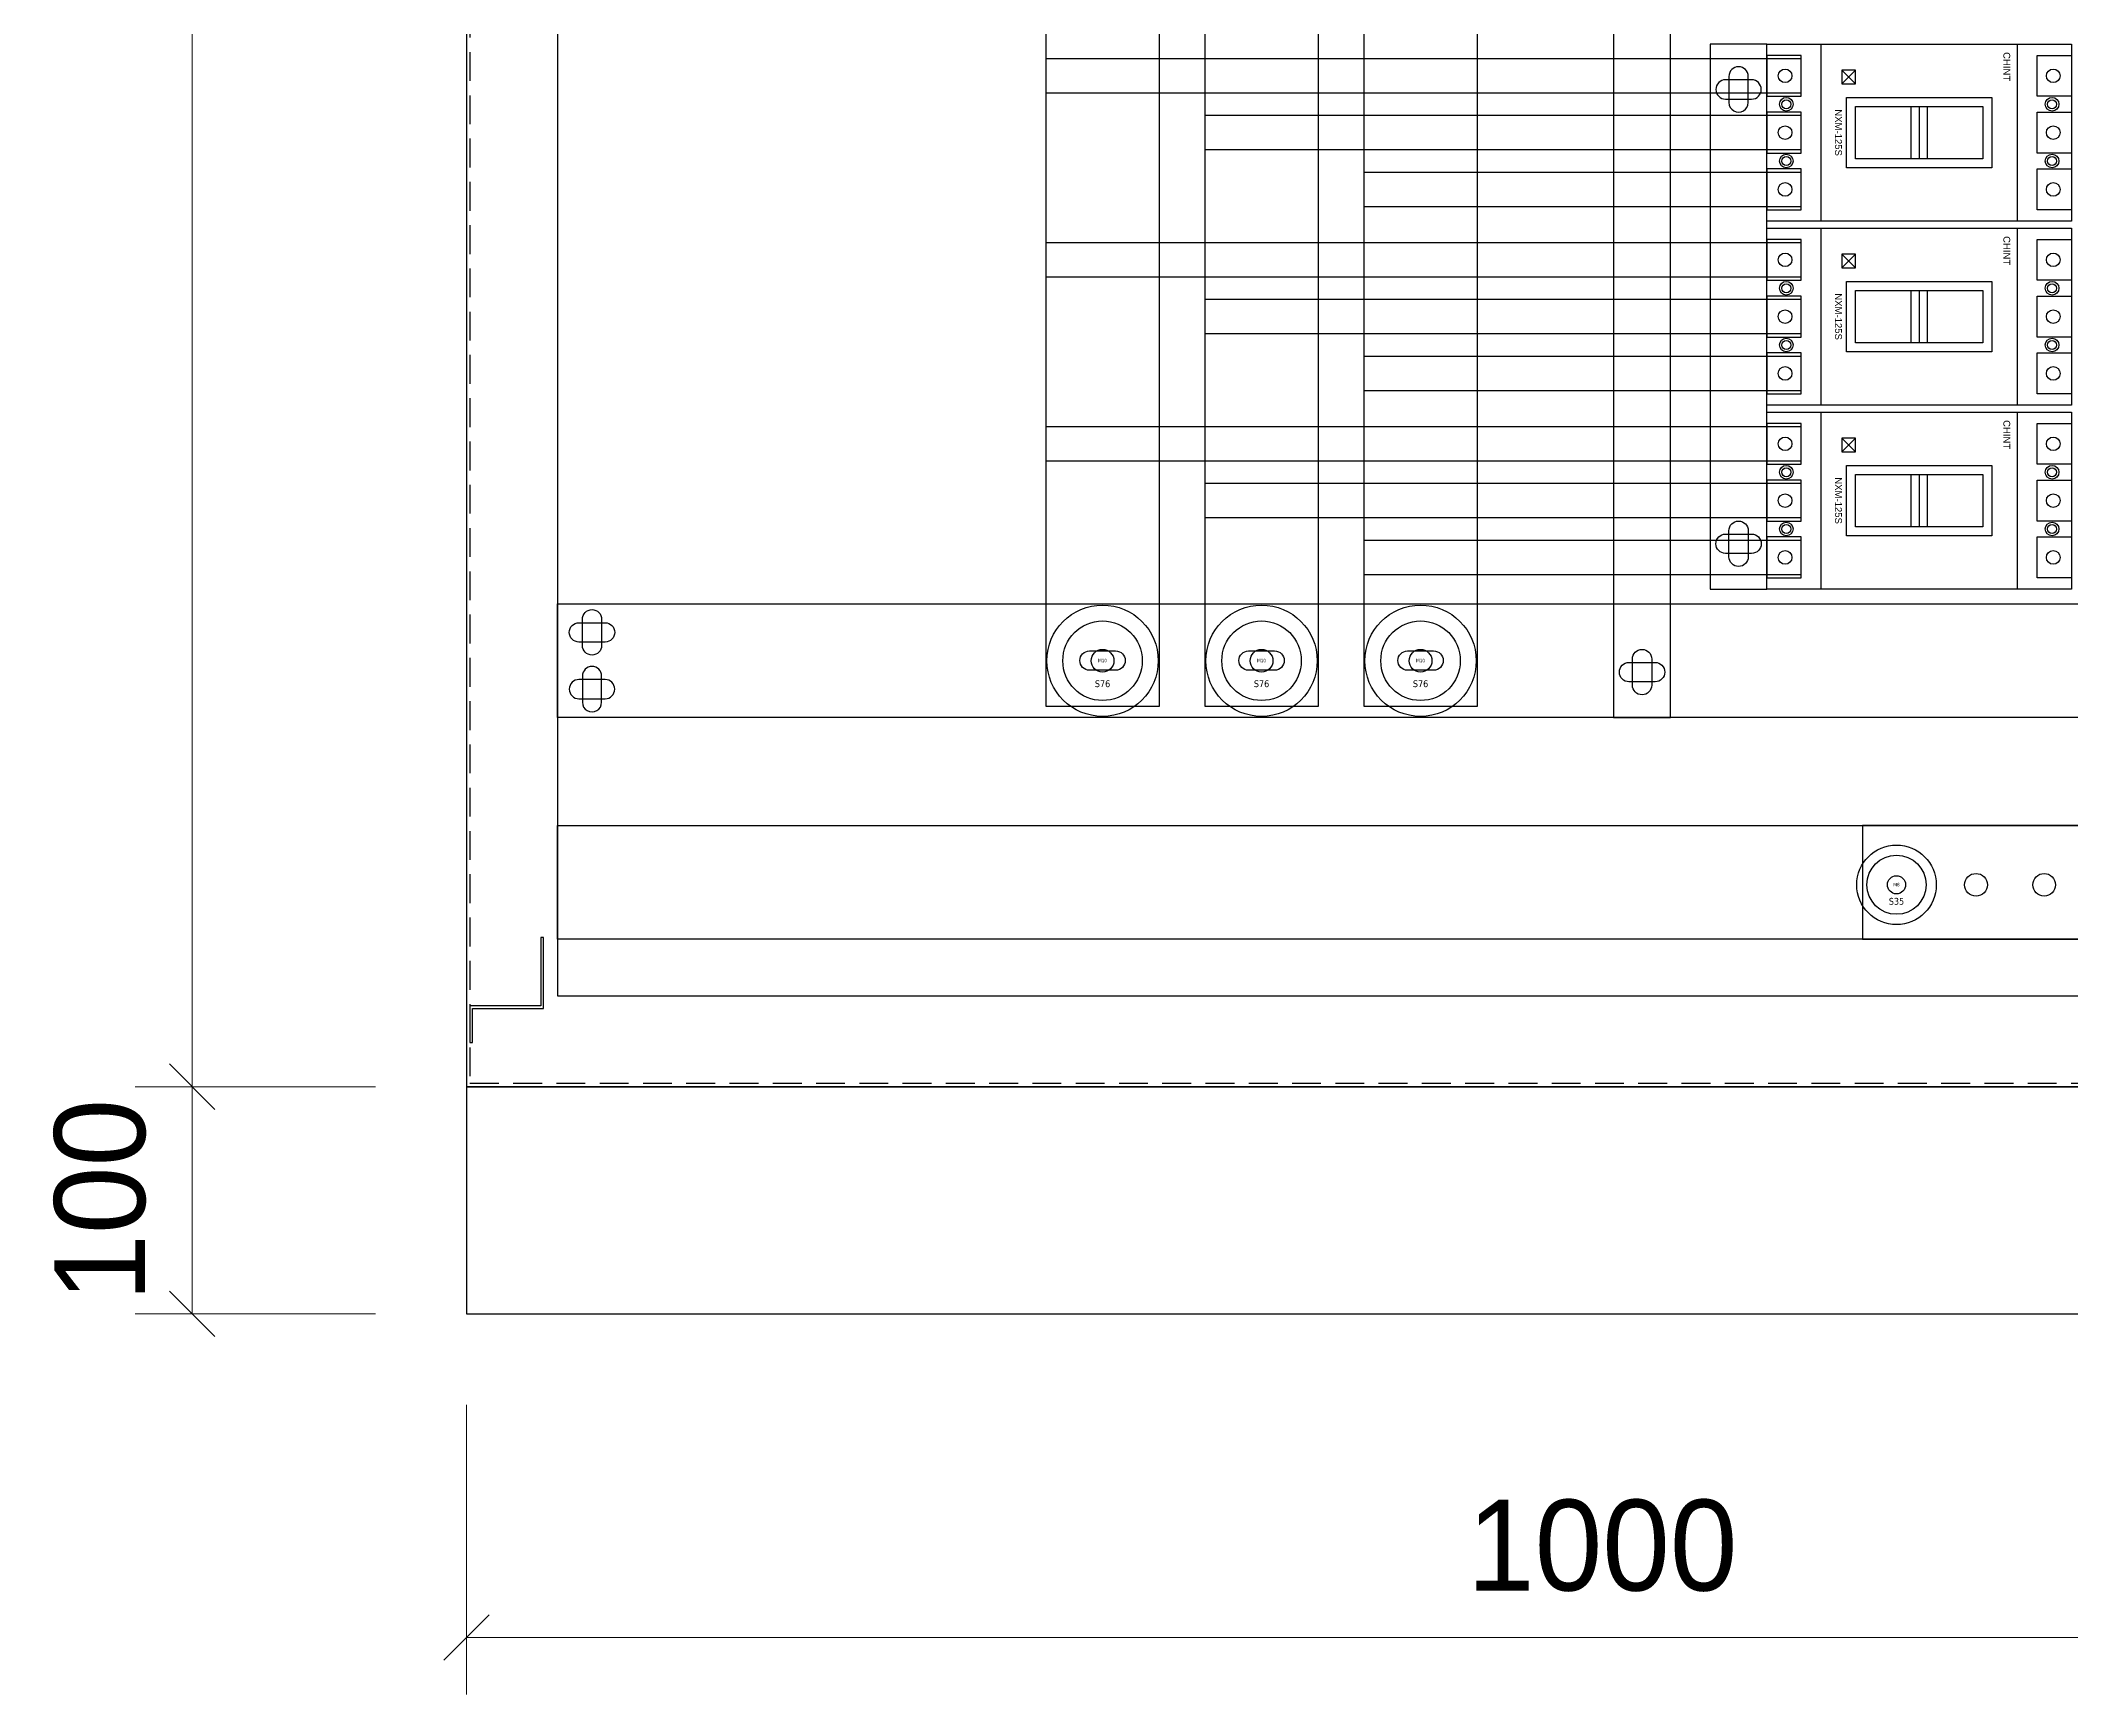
# Model space of a CAD drawing. Header units: millimetres. Extents: x 0 to 5940, y 0 to 4200.
# Drawn here: x 2647 to 3541, y 1734 to 2462 of the extents above; entities that cross this region are included whole.
import ezdxf

# ---------------------------------------------------------------- set-up
doc = ezdxf.new("R2010")
doc.units = ezdxf.units.MM
doc.linetypes.add('HIDDENX2', pattern=[19.05, 12.7, -6.35])
doc.layers.add('CNC', color=7, linetype='Continuous')
doc.layers.add('DIM', color=253, linetype='Continuous')
doc.styles.add('Arial', font='arial.ttf')
doc.dimstyles.new('Dim-40', dxfattribs={"dimtxt": 40, "dimasz": 20, "dimexe": 25, "dimexo": 40, "dimgap": 20, "dimtad": 1, "dimdec": 0, "dimtxsty": 'Standard', "dimblk": 'OBLIQUE', "dimcen": 15, "dimclrd": 5, "dimclre": 5, "dimclrt": 3, "dimazin": 3, "dimtfac": 1, "dimtdec": 0, "dimtmove": 0, "dimatfit": 3, "dimldrblk": 'ARCHTICK', "dimlwd": 9, "dimlwe": 9})

# ---------------------------------------------------------------- blocks, each defined once
blk = doc.blocks.new('*D12')
at = {"color": 0, "linetype": 'ByBlock', "lineweight": -2}
for p, q in [((2723.31, 3991.59), (2703.31, 4011.59)), ((2703.31, 2011.59), (2723.31, 1991.59))]:
    blk.add_line(p, q, dxfattribs=at)
at = {"layer": 'Defpoints', "color": 0, "transparency": 16777216}
for p in [(2834.12, 4001.59), (2713.31, 2001.59), (2834.12, 2001.59)]:
    blk.add_point(p, dxfattribs=at)
at = {"layer": 'DIM', "color": 5, "lineweight": 9, "transparency": 16777216}
for p, q in [((2794.12, 4001.59), (2688.31, 4001.59)), ((2713.31, 4001.59), (2713.31, 2001.59)), ((2794.12, 2001.59), (2688.31, 2001.59))]:
    blk.add_line(p, q, dxfattribs=at)
at = {"layer": 'DIM', "color": 3, "transparency": 16777216, "insert": (2672.89, 3001.59), "char_height": 40, "attachment_point": 5, "rotation": 90}
blk.add_mtext('2000', dxfattribs=at)
blk = doc.blocks.new('_ArchTick')
at = {"color": 0, "const_width": 0.15}
blk.add_lwpolyline([(-0.5, -0.5), (0.5, 0.5)], dxfattribs=at)
blk = doc.blocks.new('_Oblique')
at = {"color": 0, "linetype": 'ByBlock', "lineweight": -2}
blk.add_line((-0.5, -0.5), (0.5, 0.5), dxfattribs=at)
blk = doc.blocks.new('*D13')
at = {"color": 0, "linetype": 'ByBlock', "lineweight": -2}
for p, q in [((2723.31, 1991.59), (2703.31, 2011.59)), ((2703.31, 1911.59), (2723.31, 1891.59))]:
    blk.add_line(p, q, dxfattribs=at)
at = {"layer": 'Defpoints', "color": 0, "transparency": 16777216}
for p in [(2834.12, 2001.59), (2713.31, 1901.59), (2834.12, 1901.59)]:
    blk.add_point(p, dxfattribs=at)
at = {"layer": 'DIM', "color": 5, "lineweight": 9, "transparency": 16777216}
for p, q in [((2794.12, 2001.59), (2688.31, 2001.59)), ((2713.31, 2001.59), (2713.31, 1901.59)), ((2794.12, 1901.59), (2688.31, 1901.59))]:
    blk.add_line(p, q, dxfattribs=at)
at = {"layer": 'DIM', "color": 3, "transparency": 16777216, "insert": (2672.89, 1951.59), "char_height": 40, "attachment_point": 5, "rotation": 90}
blk.add_mtext('100', dxfattribs=at)
blk = doc.blocks.new('*D14')
at = {"color": 0, "linetype": 'ByBlock', "lineweight": -2}
for p, q in [((2844.12, 1769.06), (2824.12, 1749.06)), ((3824.12, 1749.06), (3844.12, 1769.06))]:
    blk.add_line(p, q, dxfattribs=at)
at = {"layer": 'Defpoints', "color": 0, "transparency": 16777216}
for p in [(2834.12, 1901.59), (3834.12, 1901.59), (2834.12, 1759.06)]:
    blk.add_point(p, dxfattribs=at)
at = {"layer": 'DIM', "color": 5, "lineweight": 9, "transparency": 16777216}
for p, q in [((2834.12, 1861.59), (2834.12, 1734.06)), ((3834.12, 1861.59), (3834.12, 1734.06)), ((3834.12, 1759.06), (2834.12, 1759.06))]:
    blk.add_line(p, q, dxfattribs=at)
at = {"layer": 'DIM', "color": 3, "transparency": 16777216, "insert": (3334.12, 1799.48), "char_height": 40, "attachment_point": 5}
blk.add_mtext('1000', dxfattribs=at)
blk = doc.blocks.new('nxm-125-1')
at = {"color": 1}
for p, q in [((29469.16, -128993.18), (29487.66, -128993.18)), ((29469.16, -129127.18), (29487.66, -129127.18))]:
    blk.add_line(p, q, dxfattribs=at)
at = {"color": 2}
for p, q in [((29494.16, -128993.18), (29512.66, -128993.18)), ((29494.16, -129127.18), (29512.66, -129127.18))]:
    blk.add_line(p, q, dxfattribs=at)
at = {"color": 5}
for p, q in [((29519.16, -128993.18), (29537.66, -128993.18)), ((29519.16, -129127.18), (29537.66, -129127.18))]:
    blk.add_line(p, q, dxfattribs=at)
at = {"color": 7}
for p, q in [((29542.41, -129016.93), (29464.41, -129016.93)), ((29491.91, -129060.18), (29514.91, -129060.18)), ((29475.91, -129094.18), (29481.91, -129088.18)), ((29481.91, -129094.18), (29475.91, -129088.18)), ((29464.41, -129103.43), (29542.41, -129103.43))]:
    blk.add_line(p, q, dxfattribs=at)
for points in [[(29469.16, -129127.18), (29464.41, -129127.18), (29464.41, -128993.18), (29469.16, -128993.18)], [(29487.66, -128993.18), (29494.16, -128993.18)], [(29512.66, -128993.18), (29519.16, -128993.18)], [(29537.66, -128993.18), (29542.41, -128993.18), (29542.41, -129127.18), (29537.66, -129127.18)], [(29494.16, -129127.18), (29487.66, -129127.18)], [(29519.16, -129127.18), (29512.66, -129127.18)]]:
    blk.add_lwpolyline(points, dxfattribs=at)
at = {"color": 1}
for points in [[(29487.41, -128993.18), (29487.41, -129008.18), (29469.41, -129008.18), (29469.41, -128993.18)], [(29487.41, -129127.18), (29487.41, -129112.18), (29469.41, -129112.18), (29469.41, -129127.18)]]:
    blk.add_lwpolyline(points, dxfattribs=at)
at = {"color": 2}
for points in [[(29512.41, -128993.18), (29512.41, -129008.18), (29494.41, -129008.18), (29494.41, -128993.18)], [(29512.41, -129127.18), (29512.41, -129112.18), (29494.41, -129112.18), (29494.41, -129127.18)]]:
    blk.add_lwpolyline(points, dxfattribs=at)
at = {"color": 5}
for points in [[(29537.41, -128993.18), (29537.41, -129008.18), (29519.41, -129008.18), (29519.41, -128993.18)], [(29537.41, -129127.18), (29537.41, -129112.18), (29519.41, -129112.18), (29519.41, -129127.18)]]:
    blk.add_lwpolyline(points, dxfattribs=at)
at = {"color": 7}
for points in [[(29491.91, -129032.18), (29514.91, -129032.18), (29514.91, -129088.18), (29491.91, -129088.18)], [(29491.91, -129056.68), (29514.91, -129056.68), (29514.91, -129063.68), (29491.91, -129063.68)], [(29475.91, -129094.18), (29481.91, -129094.18), (29481.91, -129088.18), (29475.91, -129088.18)]]:
    blk.add_lwpolyline(points, close=True, dxfattribs=at)
at = {"color": 1}
for centre in [(29478.41, -129001.18), (29478.41, -129119.18)]:
    blk.add_circle(centre, 3, dxfattribs=at)
at = {"color": 7}
for centre in [(29490.91, -129001.68), (29515.91, -129001.68), (29490.91, -129118.68), (29515.91, -129118.68)]:
    blk.add_circle(centre, 2, dxfattribs=at)
at = {"color": 2}
for centre in [(29503.41, -129001.18), (29503.41, -129119.18)]:
    blk.add_circle(centre, 3, dxfattribs=at)
at = {"color": 5}
for centre in [(29528.41, -129001.18), (29528.41, -129119.18)]:
    blk.add_circle(centre, 3, dxfattribs=at)
at = {"color": 7, "char_height": 3, "attachment_point": 5, "style": 'Arial'}
for s, insert, width in [('CHINT', (29474.37, -129021.63), 12.8015), ('NXM-125S', (29503.41, -129095.73), 34.0899)]:
    blk.add_mtext(s, dxfattribs=dict(at, insert=insert, width=width))
blk = doc.blocks.new('su76-2')
at = {"color": 1}
for radius in [24.5, 17.5, 5]:
    blk.add_circle((0, 0), radius, dxfattribs=at)
at = {"color": 1, "width": 30.0978, "attachment_point": 5}
for s, insert, char_height in [('{\\fTahoma|b0|i0|c0|p34;M10}', (0, 0.09), 1.5), ('{\\fTahoma|b0|i0|c0|p34;S76}', (0, -10.14), 3)]:
    blk.add_mtext(s, dxfattribs=dict(at, insert=insert, char_height=char_height))
blk = doc.blocks.new('su35-2')
at = {"color": 1}
for radius in [17.5, 13, 4]:
    blk.add_circle((0, -0.09), radius, dxfattribs=at)
at = {"color": 1, "width": 30.0978, "attachment_point": 5}
for s, insert, char_height in [('{\\fTahoma|b0|i0|c0|p34;M8}', (0, 0), 1.5), ('{\\fTahoma|b0|i0|c0|p34;S35}', (0, -7.39), 3)]:
    blk.add_mtext(s, dxfattribs=dict(at, insert=insert, char_height=char_height))
blk = doc.blocks.new('ovan8.5x20')
at = {"layer": 'CNC', "color": 2, "lineweight": -3}
for p, q in [((5.75, 4.25), (-5.75, 4.25)), ((-5.75, -4.25), (5.75, -4.25))]:
    blk.add_line(p, q, dxfattribs=at)
for centre, start, end in [((-5.75, 0), 90, 270), ((5.75, 0), 270, 90)]:
    blk.add_arc(centre, 4.25, start, end, dxfattribs=at)

msp = doc.modelspace()

# ---------------------------------------------------------------- linework, layer by layer
at = {"color": 7}
for points in [[(3834.12, 4001.59), (2834.12, 4001.59), (2834.12, 2001.59), (3834.12, 2001.59)], [(3448.63, 2116.59), (3448.63, 2066.59), (3728.63, 2066.59), (3728.63, 2116.59)], [(3834.12, 2001.59), (2834.12, 2001.59), (2834.12, 1901.59), (3834.12, 1901.59)]]:
    msp.add_lwpolyline(points, close=True, dxfattribs=at)
at = {"color": 7, "linetype": 'HIDDENX2'}
msp.add_lwpolyline([(3832.62, 4000.09), (2835.62, 4000.09), (2835.62, 2003.09), (3832.62, 2003.09)], close=True, dxfattribs=at)
at = {"color": 4}
msp.add_lwpolyline([(3794.12, 3961.59), (2874.12, 3961.59), (2874.12, 2041.59), (3794.12, 2041.59)], close=True, dxfattribs=at)
at = {"color": 8}
for points in [[(3364.12, 3281.59), (3339.12, 3281.59), (3339.12, 2164.09), (3364.12, 2164.09)], [(3406.62, 2460.59), (3381.62, 2460.59), (3381.62, 2220.59), (3406.62, 2220.59)], [(2874.12, 2214.09), (3794.12, 2214.09), (3794.12, 2164.09), (2874.12, 2164.09)], [(2874.12, 2116.59), (3794.12, 2116.59), (3794.12, 2066.59), (2874.12, 2066.59)], [(2866.82, 2067.19), (2866.82, 2037.19), (2835.62, 2037.19), (2835.62, 2020.99), (2836.82, 2020.99), (2836.82, 2035.99), (2868.02, 2035.99), (2868.02, 2067.19)]]:
    msp.add_lwpolyline(points, close=True, dxfattribs=at)
at = {"color": 1}
for points in [[(3139.12, 3261.59), (3089.12, 3261.59), (3089.12, 2169.09), (3139.12, 2169.09)], [(3089.12, 2454.09), (3089.12, 2439.09), (3421.62, 2439.09), (3421.62, 2454.09)], [(3089.12, 2373.09), (3089.12, 2358.09), (3421.62, 2358.09), (3421.62, 2373.09)], [(3089.12, 2292.09), (3089.12, 2277.09), (3421.62, 2277.09), (3421.62, 2292.09)]]:
    msp.add_lwpolyline(points, close=True, dxfattribs=at)
at = {"color": 2}
for points in [[(3209.12, 3261.59), (3159.12, 3261.59), (3159.12, 2169.09), (3209.12, 2169.09)], [(3441.62, 2437.09), (3505.62, 2437.09), (3505.62, 2406.09), (3441.62, 2406.09)], [(3445.62, 2433.09), (3501.62, 2433.09), (3501.62, 2410.09), (3445.62, 2410.09)], [(3159.12, 2429.09), (3159.12, 2414.09), (3421.62, 2414.09), (3421.62, 2429.09)], [(3441.62, 2356.09), (3505.62, 2356.09), (3505.62, 2325.09), (3441.62, 2325.09)], [(3445.62, 2352.09), (3501.62, 2352.09), (3501.62, 2329.09), (3445.62, 2329.09)], [(3159.12, 2348.09), (3159.12, 2333.09), (3421.62, 2333.09), (3421.62, 2348.09)], [(3441.62, 2275.09), (3505.62, 2275.09), (3505.62, 2244.09), (3441.62, 2244.09)], [(3445.62, 2271.09), (3501.62, 2271.09), (3501.62, 2248.09), (3445.62, 2248.09)], [(3159.12, 2267.09), (3159.12, 2252.09), (3421.62, 2252.09), (3421.62, 2267.09)]]:
    msp.add_lwpolyline(points, close=True, dxfattribs=at)
at = {"color": 5}
for points in [[(3279.12, 3261.59), (3229.12, 3261.59), (3229.12, 2169.09), (3279.12, 2169.09)], [(3229.12, 2404.09), (3229.12, 2389.09), (3421.62, 2389.09), (3421.62, 2404.09)], [(3229.12, 2323.09), (3229.12, 2308.09), (3421.62, 2308.09), (3421.62, 2323.09)], [(3229.12, 2242.09), (3229.12, 2227.09), (3421.62, 2227.09), (3421.62, 2242.09)]]:
    msp.add_lwpolyline(points, close=True, dxfattribs=at)
at = {"color": 2}
for centre in [(3415.12, 2434.09), (3532.12, 2434.09), (3415.12, 2409.09), (3532.12, 2409.09), (3415.12, 2353.09), (3532.12, 2353.09), (3415.12, 2328.09), (3532.12, 2328.09), (3415.12, 2272.09), (3532.12, 2272.09), (3415.12, 2247.09), (3532.12, 2247.09)]:
    msp.add_circle(centre, 3, dxfattribs=at)
at = {"color": 7}
for centre in [(3498.63, 2090.46), (3528.63, 2090.46)]:
    msp.add_circle(centre, 5, dxfattribs=at)

# ---------------------------------------------------------------- block references
at = {"color": 7, "rotation": 270}
for p in [(132533.79, 31924.99), (132533.79, 31843.99), (132533.79, 31762.99)]:
    msp.add_blockref('nxm-125-1', p, dxfattribs=at)
at = {"color": 2}
for name, p in [('su76-2', (3114.12, 2189.09)), ('su76-2', (3184.12, 2189.09)), ('su76-2', (3254.12, 2189.09)), ('su35-2', (3463.63, 2090.55))]:
    msp.add_blockref(name, p, dxfattribs=at)
at = {"layer": 'CNC', "lineweight": -3, "rotation": 270}
for p in [(3394.12, 2440.59), (2889.37, 2176.59)]:
    msp.add_blockref('ovan8.5x20', p, dxfattribs=at)
at = {"layer": 'CNC', "lineweight": -3}
for p in [(3394.12, 2440.59), (2889.37, 2176.59)]:
    msp.add_blockref('ovan8.5x20', p, dxfattribs=at)
at = {"layer": 'CNC', "lineweight": -3, "xscale": -1}
for p, rotation in [((3394.12, 2240.59), 180), ((3394.12, 2240.59), 270), ((2889.37, 2201.59), 270), ((2889.37, 2201.59), 180), ((3114.12, 2189.17), 180), ((3184.12, 2189.17), 180), ((3254.12, 2189.17), 180), ((3351.62, 2184.09), 270), ((3351.62, 2184.09), 180)]:
    msp.add_blockref('ovan8.5x20', p, dxfattribs=dict(at, rotation=rotation))

# ---------------------------------------------------------------- dimensions: what is measured, and where the dimension line sits
at = {"layer": 'DIM', "color": 7}
for base, p1, p2, angle, picture, middle in [((2713.31, 2001.59), (2834.12, 4001.59), (2834.12, 2001.59), 90, '*D12', (2672.89, 3001.59)), ((2834.12, 1759.06), (3834.12, 1901.59), (2834.12, 1901.59), 180, '*D14', (3334.12, 1799.48))]:
    dim = msp.add_linear_dim(base=base, p1=p1, p2=p2, angle=angle, dimstyle='Dim-40', dxfattribs=at)
    dim.commit()
    dim.dimension.update_dxf_attribs({"geometry": picture, "text_midpoint": middle})
dim = msp.add_linear_dim(base=(2713.31, 1901.59), p1=(2834.12, 2001.59), p2=(2834.12, 1901.59), angle=90, dimstyle='Dim-40', dxfattribs=at)
dim.commit()
dim.dimension.update_dxf_attribs({"geometry": '*D13', "text_midpoint": (2713.31, 1951.59), "dimtype": 160})

doc.saveas('drawing.dxf')
